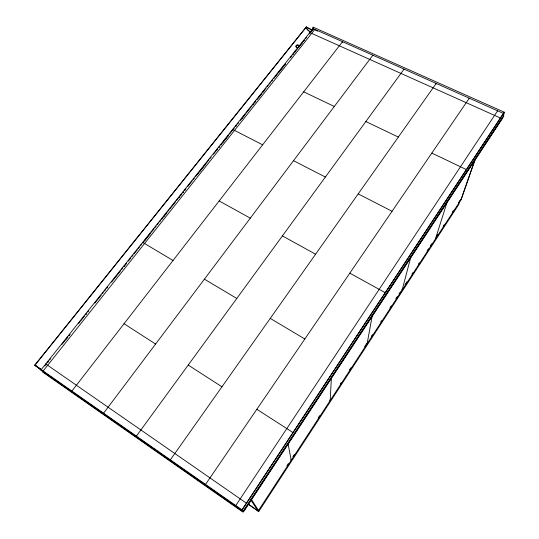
<?xml version="1.0" encoding="UTF-8"?>
<svg xmlns="http://www.w3.org/2000/svg" width="539" height="539" viewBox="0 0 539 539"><rect width="100%" height="100%" fill="white"/><g stroke="black" fill="none" stroke-linecap="round" stroke-linejoin="round"><path stroke-width="0.81" d="M404.061 69.686L404.075 69.127L136.387 436.112M331.391 377.826L330.191 400.477L329.625 400.113M312.755 29.645L313.125 27.132L504.268 112.193L503.574 115.952M436.159 84.003L436.206 83.451L170.351 459.834M242.9 511.464L242.84 512.05L42.709 372.092L42.554 371.418L40.162 369.458L41.227 369.639L241.998 509.881L241.795 510.366L243.46 511.915L503.736 116.37L503.527 115.615L242.9 511.464L42.554 371.418M469.22 98.745L469.301 98.199L205.534 484.406M372.361 315.039L367.106 343.848L366.547 343.498M410.846 256.935L402.141 290.103L401.582 289.78M435.424 239.033L447.289 201.573M460.191 200.124L458.588 204.732L258.794 511.444L248.445 504.201M474.98 159.598L460.885 199.976L460.346 199.679M475.304 159.106L461.182 199.518L258.087 511.1L248.499 504.389M286.95 465.777L288.331 463.661M292.913 456.641L294.287 454.525M318.212 417.84L319.593 415.724M340.244 384.051L341.167 382.643M349.481 369.895L350.862 367.78M364.6 346.705L366.493 343.808M371.492 336.134L372.462 334.652M380.689 322.039L381.605 320.631M389.913 307.884L391.294 305.775M395.848 298.788L397.263 296.618M399.069 293.849L400.45 291.74M405.045 284.693L406.911 281.83M411.937 274.122L412.881 272.673M418.392 264.218L419.308 262.81M427.104 250.864L428.498 248.722M430.338 245.905L431.712 243.796M436.294 236.769L437.681 234.64M443.186 226.198L444.116 224.776M452.376 212.103L453.299 210.688M458.352 202.947L459.727 200.831M241.998 509.881L504.268 112.193L241.795 510.366L40.162 369.458M244.026 510.736L502.348 118.216M235.779 505.542L497.591 110.805M103.589 413.197L372.86 55.214L372.873 55.78M71.889 391.051L342.521 41.692L342.561 42.258M312.229 30.197L306.28 27.139L35.015 365.125L41.692 370.024L41.227 369.639L313.018 28.54L503.386 113.392M44.737 366.015L46.314 364.034M47.351 362.74L48.409 361.406M49.453 360.092L50.504 358.785M61.972 344.381L67.766 337.104M68.81 335.79L69.861 334.476M78.681 323.407L80.244 321.439M80.843 320.685L84.508 316.09M85.553 314.776L86.597 313.462M94.864 303.086L101.251 295.069M102.295 293.755L103.34 292.441M111.573 282.113L116.269 276.211M116.424 276.022L120.608 270.767M121.652 269.453L122.697 268.139M123.748 266.825L124.792 265.511M128.275 261.139L130.889 257.858M131.934 256.551L132.978 255.237M134.022 253.93L137.351 249.752M138.395 248.439L139.439 247.125M140.484 245.811L141.535 244.497M144.984 240.158L150.213 233.596M151.257 232.289L154.087 228.731M155.138 227.418L156.182 226.104M157.226 224.79L158.277 223.476M162.232 218.511L166.935 212.602M167.979 211.288L169.024 209.981M169.785 209.024L175.539 201.802M176.583 200.488L177.634 199.174M178.955 197.51L181.569 194.235M182.613 192.922L183.658 191.608M184.702 190.294L185.753 188.987M187.572 186.696L192.282 180.787M193.326 179.474L194.37 178.16M195.414 176.846L202.994 167.333M204.038 166.019L205.083 164.705M205.352 164.368L209.017 159.773M210.062 158.459L211.106 157.145M213.444 154.208L217.628 148.959M218.672 147.652L219.717 146.338M220.761 145.025L221.812 143.711M222.614 142.707L228.368 135.484M229.412 134.171L230.456 132.857M230.692 132.56L234.35 127.972M235.388 126.665L236.432 125.351M240.394 120.379L245.104 114.47M246.148 113.156L251.558 106.365M252.596 105.058L253.64 103.751M254.684 102.437L255.729 101.13M258.174 98.058L261.839 93.463M262.884 92.149L266.158 88.039M267.203 86.725L268.24 85.418M269.284 84.111L270.329 82.797M275.436 76.39L285.454 63.811M293.216 54.068L300.055 45.485M301.058 44.218L302.136 42.864M303.181 41.557L304.225 40.243M310.996 31.74L313.092 29.113L313.018 28.54M47.412 362.787L48.463 361.474M66.29 339.085L67.86 337.111M68.918 335.81L69.962 334.476M85.681 314.763L86.739 313.408M87.776 312.135L88.841 310.774M104.546 291.087L105.617 289.706M106.668 288.392L107.719 287.071M123.923 266.751L126.598 263.376M142.788 243.069L145.995 239.013M147.046 237.699L148.097 236.378M149.141 235.065L150.192 233.744M159.551 222.021L160.595 220.707M161.646 219.393L162.69 218.079M163.829 216.624L164.873 215.31M165.924 213.996L166.975 212.676M178.409 198.345L179.453 197.031M180.504 195.711L181.549 194.397M182.701 192.928L183.752 191.608M184.803 190.294L185.847 188.973M197.267 174.67L198.837 172.696M199.888 171.375L200.932 170.061M201.579 169.226L205.251 164.617M216.651 150.327L217.695 149.013M218.746 147.699L219.791 146.386M220.983 144.863L224.13 140.915M225.181 139.594L226.232 138.28M227.276 136.96L228.327 135.646M235.509 126.652L236.56 125.338M237.605 124.017L238.656 122.703M241.957 118.526L243.008 117.212M244.059 115.892L245.104 114.578M252.798 104.943L255.937 101.002M256.988 99.681L258.04 98.367M259.084 97.054L261.887 93.51M262.938 92.189L263.982 90.875M271.656 81.268L272.707 79.954M273.751 78.633L274.802 77.32M275.847 76.006L276.898 74.692M278.67 72.442L283.386 66.513M284.437 65.199L285.481 63.878M290.514 57.585L291.565 56.272M292.61 54.958L293.661 53.644M294.705 52.323L295.756 51.01M298.593 47.419L302.264 42.81M303.316 41.496L304.36 40.182M305.411 38.862L306.462 37.548M309.373 33.91L313.044 29.308M43.16 370.987L314.884 29.375M41.698 370.286L34.732 365.186L306.233 26.95L312.505 30.184M315.355 30.13L317.626 31.141M309.817 32.562L500.36 117.987M303.686 91.825L334.308 106.466M365.846 121.538L398.334 137.068M431.82 153.069L466.35 169.576M232.632 129.427L262.628 144.823M293.526 160.689L325.367 177.035M358.199 193.892L392.069 211.281M219.151 200.946L250.298 218.154M282.423 235.907L315.584 254.226M349.818 273.138L385.19 292.684M173.039 260.472L142.646 242.361L142.896 242.786M204.409 279.162L236.796 298.458M270.255 318.394L304.838 339.004M124.044 323.717L155.603 344.05M188.212 365.058L221.947 386.793M256.847 409.276L292.98 432.554M290.662 459.855L291.242 460.239L288.109 444.102M45.748 363.966L246.417 503.177M257.905 510.076L258.491 510.487L251.275 499.242M35.015 365.125L41.557 369.734M34.732 365.186L41.55 369.983M41.227 369.639L41.604 369.949M250.824 499.929L258.087 511.1M257.986 510.197L258.794 511.444M313.125 27.132L313.294 28.587M298.283 47.526A1.644 1.347 -3.1 0 1 295.972 46.745A1.644 1.347 -3.1 0 1 297.36 45A1.644 1.347 -3.1 0 1 299.192 46.388M298.208 47.405A1.476 1.206 -3.1 0 1 296.133 46.704A1.476 1.206 -3.1 0 1 297.38 45.135A1.476 1.206 -3.1 0 1 299.024 46.381M310.525 31.808A4.049 2.136 41.5 0 1 306.28 27.139M310.653 31.814A4.218 2.223 41.5 0 1 306.233 26.95"/></g></svg>
